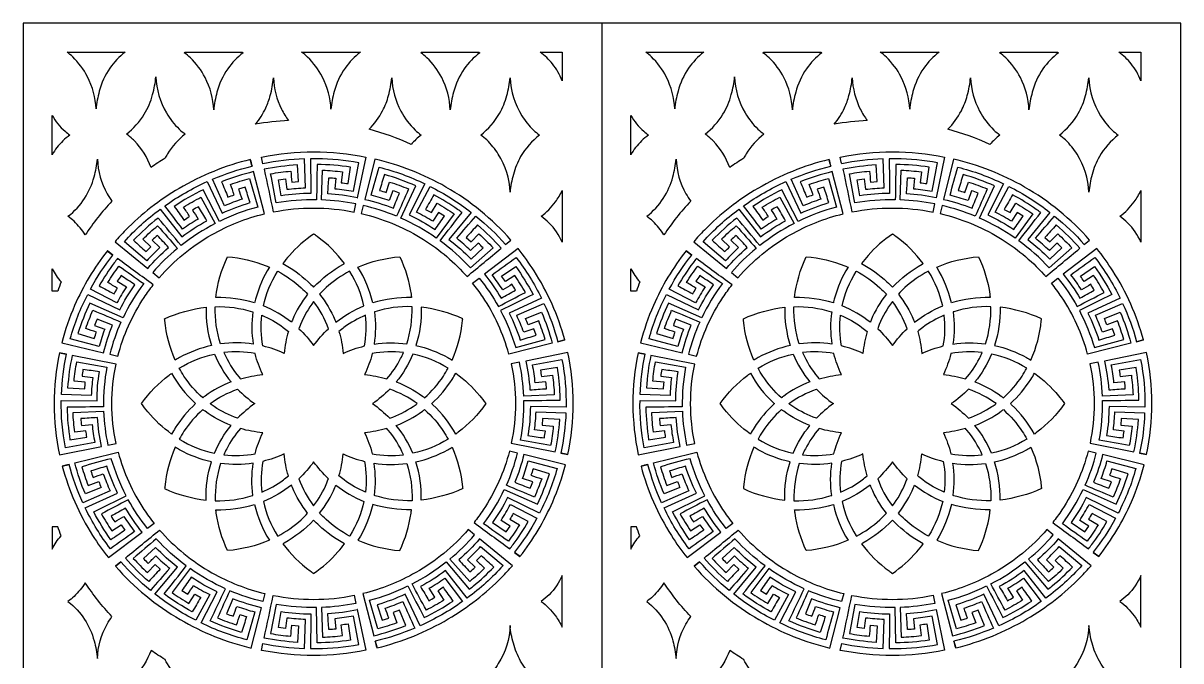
# Model space of a CAD drawing. Header units: millimetres. Extents: x -250 to 750, y -1000 to 1000.
# Drawn here: x -250 to 750, y 450 to 1000 of the extents above; entities that cross this region are included whole.
import ezdxf

# ---------------------------------------------------------------- set-up
doc = ezdxf.new("R2010")
doc.units = ezdxf.units.MM
doc.layers.add('Default', color=70, linetype='Continuous')

msp = doc.modelspace()

# ---------------------------------------------------------------- linework, layer by layer
at = {"layer": 'Default'}
msp.add_line((249.78, 1000), (249.78, -1000), dxfattribs=at)
msp.add_lwpolyline([(250, 1000), (-250, 1000), (-250, -1000), (250, -1000), (249.78, -1000), (749.78, -1000), (749.78, 1000), (249.78, 1000)], close=True, dxfattribs=at)
for points in [[(-162.02, 975, 0.075293), (-175.12, 961.08, 0.088609), (-184.23, 941.17, 0.046195), (-187.07, 925.9, 0.110371), (-194.44, 953.77, 0.07933), (-207.2, 970.97, 0.033668), (-212.09, 975)], [(-60.83, 975, 0.004961), (-60.06, 974.45, 0.0759), (-73.36, 960.49, 0.089751), (-82.63, 940.35, 0.046195), (-85.47, 925.08, 0.110448), (-92.84, 952.97, 0.079274), (-105.59, 970.15, 0.036183), (-110.87, 974.45, 0.003402), (-110.17, 975)], [(41.19, 975, 0.075467), (27.97, 961.12, 0.090086), (18.65, 940.91, 0.046195), (15.81, 925.64, 0.110395), (8.44, 953.52, 0.079303), (-4.31, 970.71, 0.036042), (-9.57, 975)], [(143.49, 975, 0.004961), (144.25, 974.45, 0.0759), (130.96, 960.49, 0.089751), (121.69, 940.35, 0.046195), (118.85, 925.08, 0.110448), (111.47, 952.97, 0.079274), (98.72, 970.15, 0.036183), (93.45, 974.45, 0.003402), (94.14, 975)], [(215.5, 975), (215.5, 950.28, 0.078157), (207.06, 964.96, 0.065348), (196.53, 975)], [(337.76, 975, 0.075293), (324.66, 961.08, 0.088609), (315.55, 941.17, 0.046195), (312.71, 925.9, 0.110371), (305.34, 953.77, 0.07933), (292.59, 970.97, 0.033668), (287.7, 975)], [(438.96, 975, 0.004961), (439.72, 974.45, 0.0759), (426.43, 960.49, 0.089751), (417.16, 940.35, 0.046195), (414.32, 925.08, 0.110448), (406.94, 952.97, 0.079274), (394.2, 970.15, 0.036183), (388.92, 974.45, 0.003402), (389.61, 975)], [(540.98, 975, 0.075467), (527.76, 961.12, 0.090086), (518.44, 940.91, 0.046195), (515.6, 925.64, 0.110395), (508.22, 953.52, 0.079303), (495.47, 970.71, 0.036042), (490.22, 975)], [(643.27, 975, 0.004961), (644.03, 974.45, 0.0759), (630.74, 960.49, 0.089751), (621.47, 940.35, 0.046195), (618.63, 925.08, 0.110448), (611.25, 952.97, 0.079274), (598.51, 970.15, 0.036183), (593.23, 974.45, 0.003402), (593.93, 975)], [(715.29, 975), (715.29, 950.28, 0.078157), (706.84, 964.96, 0.065348), (696.32, 975)], [(-139.54, 875.5, 0.101272), (-153.98, 898.41, 0.007988), (-155.52, 899.96, 0.036186), (-160.8, 904.26, 0.0913), (-145.41, 921.43, 0.074353), (-138.24, 938.37, 0.046196), (-135.4, 953.64, 0.124422), (-126.21, 922.49, 0.065368), (-115.28, 908.56, 0.036186), (-110, 904.26, 0.0913), (-125.39, 887.09, 0.01697), (-127.48, 883.38, 0.016249)], [(-49.53, 912.69, 0.067634), (-40.42, 926.94, 0.045459), (-36.63, 937.54, 0.046196), (-33.79, 952.82, 0.106702), (-26.87, 925.81, 0.04336), (-20.77, 915.89, 0.031831)], [(48.68, 908.44, 0.07888), (60.47, 924.36, 0.056996), (65.52, 937.54, 0.046196), (68.36, 952.82, 0.114461), (76.24, 923.98, 0.075284), (88.49, 907.74, 0.036173), (93.77, 903.44, 0.046501), (85.05, 895.29, 0.042898)], [(170.52, 854.06, 0.13167), (160.33, 886.86, 0.058193), (150.4, 899.14, 0.03617), (145.12, 903.44, 0.098327), (161.39, 922.11, 0.067353), (167.68, 937.54, 0.046193), (170.52, 952.82, 0.13167), (180.72, 920.02, 0.058193), (190.64, 907.74, 0.03617), (195.92, 903.44, 0.098327), (179.65, 884.77, 0.067353), (173.36, 869.34, 0.046193)], [(360.24, 875.5, 0.101272), (345.8, 898.41, 0.007988), (344.26, 899.96, 0.036186), (338.98, 904.26, 0.0913), (354.37, 921.43, 0.074353), (361.55, 938.37, 0.046196), (364.39, 953.64, 0.124422), (373.57, 922.49, 0.065368), (384.51, 908.56, 0.036186), (389.79, 904.26, 0.0913), (374.4, 887.09, 0.01697), (372.3, 883.38, 0.016249)], [(450.26, 912.69, 0.067634), (459.36, 926.94, 0.045459), (463.15, 937.54, 0.046196), (465.99, 952.82, 0.106702), (472.92, 925.81, 0.04336), (479.01, 915.89, 0.031831)], [(548.46, 908.44, 0.07888), (560.25, 924.36, 0.056996), (565.31, 937.54, 0.046196), (568.15, 952.82, 0.114461), (576.03, 923.98, 0.075284), (588.27, 907.74, 0.036173), (593.55, 903.44, 0.046501), (584.84, 895.29, 0.042898)], [(670.31, 854.06, 0.13167), (660.11, 886.86, 0.058193), (650.18, 899.14, 0.03617), (644.9, 903.44, 0.098327), (661.18, 922.11, 0.067353), (667.47, 937.54, 0.046193), (670.31, 952.82, 0.13167), (680.5, 920.02, 0.058193), (690.43, 907.74, 0.03617), (695.71, 903.44, 0.098327), (679.43, 884.77, 0.067353), (673.15, 869.34, 0.046193)], [(-225, 920.43, 0.087251), (-213.83, 906.68, 0.025309), (-209.69, 903.44, 0.069268), (-220.86, 892.57, 0.033205), (-225, 886.45)], [(274.79, 920.43, 0.087251), (285.95, 906.68, 0.025309), (290.09, 903.44, 0.069268), (278.92, 892.57, 0.033205), (274.79, 886.45)], [(-196.39, 817.15, 0.056067), (-206.01, 828.95, 0.03618), (-211.29, 833.25, 0.083432), (-196.94, 848.77, 0.082204), (-188.72, 867.35, 0.046195), (-185.88, 882.63, 0.118902), (-177.43, 852.75, 0.028439), (-173.31, 846.31, 0.043251)], [(-53.84, 882.3, 0.013999), (-52.3, 876.56, -0.005941), (-53.79, 882.32, 0.073193), (-115.32, 857.32, 0.065962), (-161.52, 821.25, 0.015293), (-170.67, 811.35), (-142.36, 788.27, -0.03577), (-124.43, 806.36, -0.001948), (-134.06, 816.7, 0.025408), (-138.5, 812.71), (-132.04, 806.19, 0.020047), (-143.26, 794.78), (-162.61, 811.3, -0.051555), (-131.7, 839.32), (-112.93, 815.57, -0.03533), (-91.4, 829.47, -0.002649), (-98.48, 841.58, 0.019704), (-103.71, 838.61, -0.003616), (-98.86, 830.89, 0.01917), (-112.36, 822.11, 0.001623), (-127.57, 842.3, -0.051017), (-91.14, 863.17), (-78.11, 836.04, -0.035068), (-53.99, 845.1, -0.002155), (-58.21, 858.41), (-63.97, 856.61, -0.002027), (-60.96, 848.05, 0.019263), (-76.09, 842.31), (-86.44, 865.22, -0.042703), (-52.3, 876.55)], [(38.67, 849.27, 0.034563), (13.05, 852.69, 0.001841), (13.99, 866.58, -0.018873), (20.03, 866.12), (19.13, 857.12, -0.01664), (35.23, 854.92, -0.003545), (39.85, 879.52, 0.042814), (3.94, 882.92), (3.93, 882.87, 0.017585), (-1.89, 882.88, -0.001849), (-1.51, 853, 0.034599), (-27.3, 851), (-29.45, 864.77), (-23.45, 865.58, 0.003034), (-22.33, 856.6, -0.016657), (-6.13, 857.79), (-7.05, 882.79, 0.04283), (-42.88, 878.63, -0.045642), (-44.12, 884.45, -0.098137), (46.03, 884.43), (38.58, 849.29)], [(171.24, 812.73, 0.08164), (115.05, 858.56, 0.072462), (53.8, 882.73), (45.07, 847.87, -0.035589), (69.74, 840.34, -0.005356), (75.01, 853.3, 0.019773), (69.35, 855.38), (66.2, 846.87, 0.017639), (50.67, 851.55, 0.00118), (57.33, 875.71, -0.050134), (96.95, 861.3), (83.35, 834.43, -0.035069), (105.76, 821.89, -0.007365), (113.8, 833.44), (108.73, 836.66), (103.76, 829.02, 0.018007), (89.65, 836.84), (101.53, 859.04, -0.050769), (137, 836.64), (117.73, 813.27, -0.036434), (136.81, 796.32), (147.23, 805.91, 0.028032), (143.01, 810.12), (136.44, 803.7, 0.017756), (124.41, 814.3, -0.002621), (140.97, 833.47, -0.043695), (166.61, 808.84)], [(303.4, 817.15, 0.056067), (293.78, 828.95, 0.03618), (288.5, 833.25, 0.083432), (302.84, 848.77, 0.082204), (311.06, 867.35, 0.046195), (313.9, 882.63, 0.118902), (322.35, 852.75, 0.028439), (326.48, 846.31, 0.043251)], [(445.94, 882.3, 0.013999), (447.48, 876.56, -0.005941), (445.99, 882.32, 0.073193), (384.47, 857.32, 0.065962), (338.27, 821.25, 0.015293), (329.12, 811.35), (357.43, 788.27, -0.03577), (375.35, 806.36, -0.001948), (365.73, 816.7, 0.025408), (361.29, 812.71), (367.74, 806.19, 0.020047), (356.53, 794.78), (337.17, 811.3, -0.051555), (368.09, 839.32), (386.86, 815.57, -0.03533), (408.39, 829.47, -0.002649), (401.3, 841.58, 0.019704), (396.07, 838.61, -0.003616), (400.92, 830.89, 0.01917), (387.43, 822.11, 0.001623), (372.22, 842.3, -0.051017), (408.65, 863.17), (421.68, 836.04, -0.035068), (445.8, 845.1, -0.002155), (441.58, 858.41), (435.82, 856.61, -0.002027), (438.82, 848.05, 0.019263), (423.69, 842.31), (413.34, 865.22, -0.042703), (447.49, 876.55)], [(538.46, 849.27, 0.034563), (512.83, 852.69, 0.001841), (513.78, 866.58, -0.018873), (519.82, 866.12), (518.92, 857.12, -0.01664), (535.01, 854.92, -0.003545), (539.63, 879.52, 0.042814), (503.72, 882.92), (503.71, 882.87, 0.017585), (497.9, 882.88, -0.001849), (498.28, 853, 0.034599), (472.49, 851), (470.34, 864.77), (476.34, 865.58, 0.003034), (477.45, 856.6, -0.016657), (493.66, 857.79), (492.73, 882.79, 0.04283), (456.9, 878.63, -0.045642), (455.67, 884.45, -0.098137), (545.81, 884.43), (538.36, 849.29)], [(671.02, 812.73, 0.08164), (614.84, 858.56, 0.072462), (553.58, 882.73), (544.86, 847.87, -0.035589), (569.53, 840.34, -0.005356), (574.8, 853.3, 0.019773), (569.13, 855.38), (565.98, 846.87, 0.017639), (550.46, 851.55, 0.00118), (557.12, 875.71, -0.050134), (596.73, 861.3), (583.14, 834.43, -0.035069), (605.55, 821.89, -0.007365), (613.58, 833.44), (608.52, 836.66), (603.54, 829.02, 0.018007), (589.43, 836.84), (601.32, 859.04, -0.050769), (636.78, 836.64), (617.52, 813.27, -0.036434), (636.6, 796.32), (647.02, 805.91, 0.028032), (642.79, 810.12), (636.23, 803.7, 0.017756), (624.19, 814.3, -0.002621), (640.76, 833.47, -0.043695), (666.4, 808.84)], [(-133.42, 831.77, 0.035127), (-154.63, 812.56, 0.006746), (-143.81, 802.76, -0.017048), (-139.74, 806.86), (-146.7, 813.54, -0.020387), (-133.89, 825.1, -0.001602), (-116.76, 805.59, 0.04246), (-138.03, 784.74), (-132.52, 780.25, -0.084835), (-87.28, 817.32, -0.069498), (-41.62, 835.43), (-51.07, 871.81, 0.03429), (-78.66, 863.09, 0.001332), (-73.12, 849.78, -0.004531), (-67.64, 851.82, -0.002233), (-71.04, 860.72, -0.019947), (-54.4, 865.95), (-47.37, 841.25, 0.048666), (-80.39, 828.85), (-94.5, 856.16, 0.034913), (-119.49, 841.86, 0.002652), (-111.12, 830.02, -0.006862), (-106.22, 833.16, 0.003323), (-111.53, 841.15, -0.018916), (-96.45, 849.74), (-84.08, 827.1, 0.04591), (-113.57, 808.1, -0.001265)], [(3.86, 877.95, -0.00077), (3.4, 847.48, 0.048218), (-31.54, 844.76, -0.000999), (-36.25, 869.97, -0.02121), (-18.92, 872.26, -0.002004), (-18, 862.81), (-12.15, 863.27), (-13.12, 877.59, 0.034215), (-41.87, 873.84, -0.001245), (-34.1, 837.01, -0.098482), (35.96, 836.95), (37.44, 843.91, 0.041506), (7.52, 847.47), (8.5, 873.08, -0.017389), (25.93, 871.71), (24.74, 862.28, -0.005605), (30.56, 861.52), (32.78, 875.71, 0.034101), (3.86, 878.03)], [(366.37, 831.77, 0.035127), (345.16, 812.56, 0.006746), (355.97, 802.76, -0.017048), (360.05, 806.86), (353.09, 813.54, -0.020387), (365.9, 825.1, -0.001602), (383.02, 805.59, 0.04246), (361.76, 784.74), (367.26, 780.25, -0.084835), (412.51, 817.32, -0.069498), (458.16, 835.43), (448.72, 871.81, 0.03429), (421.13, 863.09, 0.001332), (426.67, 849.78, -0.004531), (432.15, 851.82, -0.002233), (428.75, 860.72, -0.019947), (445.39, 865.95), (452.41, 841.25, 0.048666), (419.4, 828.85), (405.28, 856.16, 0.034913), (380.29, 841.86, 0.002652), (388.67, 830.02, -0.006862), (393.56, 833.16, 0.003323), (388.26, 841.15, -0.018916), (403.34, 849.74), (415.71, 827.1, 0.04591), (386.21, 808.1, -0.001265)], [(503.64, 877.95, -0.00077), (503.19, 847.48, 0.048218), (468.25, 844.76, -0.000999), (463.54, 869.97, -0.02121), (480.87, 872.26, -0.002004), (481.79, 862.81), (487.64, 863.27), (486.67, 877.59, 0.034215), (457.92, 873.84, -0.001245), (465.69, 837.01, -0.098482), (535.75, 836.95), (537.22, 843.91, 0.041506), (507.31, 847.47), (508.28, 873.08, -0.017389), (525.71, 871.71), (524.53, 862.28, -0.005605), (530.34, 861.52), (532.57, 875.71, 0.034101), (503.65, 878.03)], [(125.15, 839.23, 0.029044), (104.71, 851.82, 0.004662), (97.51, 839.28), (102.58, 836.42), (107.6, 844.58, -0.020405), (122.24, 835.29), (106.82, 814.49, 0.04885), (76.15, 831.64), (89.21, 859.44, 0.034151), (62.05, 869.33, 0.005175), (57.81, 855.58, -0.015919), (63.4, 853.86), (66.48, 862.87, -0.022718), (82.84, 856.88, -0.003262), (72.43, 833.33, 0.041842), (43.73, 842.54), (42.01, 835.68, -0.078151), (92.95, 814.94, -0.072902), (131.7, 783.13, -0.00366), (133.37, 781.27, -0.000535), (162.78, 805.66, 0.035163), (142.46, 825.76, 0.002991), (132.63, 815.04), (136.95, 811.18), (143.66, 818.09, -0.019846), (155.89, 805.95), (136.2, 788.87, 0.047241), (110.1, 812.08, -0.001549), (129.03, 836.45, 0.005715)], [(624.94, 839.23, 0.029044), (604.5, 851.82, 0.004662), (597.29, 839.28), (602.37, 836.42), (607.38, 844.58, -0.020405), (622.02, 835.29), (606.61, 814.49, 0.04885), (575.94, 831.64), (589, 859.44, 0.034151), (561.83, 869.33, 0.005175), (557.59, 855.58, -0.015919), (563.18, 853.86), (566.26, 862.87, -0.022718), (582.62, 856.88, -0.003262), (572.22, 833.33, 0.041842), (543.52, 842.54), (541.8, 835.68, -0.078151), (592.74, 814.94, -0.072902), (631.49, 783.13, -0.00366), (633.16, 781.27, -0.000535), (662.56, 805.66, 0.035163), (642.25, 825.76, 0.002991), (632.42, 815.04), (636.74, 811.18), (643.45, 818.09, -0.019846), (655.67, 805.95), (635.99, 788.87, 0.047241), (609.89, 812.08, -0.001549), (628.81, 836.45, 0.005715)], [(215.5, 855.61), (215.5, 810.89, 0.094744), (204.17, 827.48, 0.041001), (197.34, 833.25, 0.074956), (209.65, 845.66, 0.050289)], [(715.29, 855.61), (715.29, 810.89, 0.094744), (703.96, 827.48, 0.041001), (697.13, 833.25, 0.074956), (709.44, 845.66, 0.050289)], [(0.88, 771.99, -0.077103), (26.54, 791.86, -0.002729), (27.57, 792.42, 0.075253), (3.84, 815.89, 0.008037), (0.88, 817.98, 0.063484), (-20.11, 799.44, 0.020637), (-25.78, 792.42, -0.065587), (-3.81, 776.68, -0.016224)], [(500.67, 771.99, -0.077103), (526.33, 791.86, -0.002729), (527.35, 792.42, 0.075253), (503.63, 815.89, 0.008037), (500.67, 817.98, 0.063484), (479.68, 799.44, 0.020637), (474, 792.42, -0.065587), (495.97, 776.68, -0.016224)], [(-177.31, 803.39), (-172.42, 799.83), (-177.28, 803.43, 0.064125), (-205.53, 756.2, 0.03987), (-216.55, 724.15), (-180.67, 715.48, -0.036924), (-172.76, 739.37), (-186.08, 744.56, 0.014397), (-188.27, 739.08), (-179.52, 735.97, 0.018864), (-184.43, 720.93), (-209.3, 727.54, -0.052818), (-194.2, 765.89), (-166.58, 752.53, -0.036508), (-153.53, 774.2, -0.003388), (-165.38, 782.06, 0.02232), (-168.73, 777.17), (-160.88, 772.29, 0.020089), (-169.03, 758.66), (-191.84, 770.32, -0.04429), (-172.41, 799.82)], [(217.66, 726.59), (211.75, 725.04), (217.67, 726.54, 0.076733), (191.18, 786.31, 0.027067), (177.44, 805.37), (148.31, 783.28, -0.0367), (162.85, 762.52, -0.008397), (175.26, 769.51, 0.011523), (172.16, 774.56, -0.005876), (164.24, 769.78, 0.018052), (155.05, 782.78, 0.001755), (175.73, 797.73, -0.052032), (197.58, 762.59), (169.75, 749.69, -0.036503), (179.31, 726.38, -0.001555), (192.99, 730.6), (191.08, 736.17), (182.29, 733.17, 0.020059), (176.22, 747.8), (199.74, 758.05, -0.044831), (211.74, 725.04)], [(322.48, 803.39), (327.36, 799.83), (322.51, 803.43, 0.064125), (294.26, 756.2, 0.03987), (283.23, 724.15), (319.11, 715.48, -0.036924), (327.03, 739.37), (313.7, 744.56, 0.014397), (311.52, 739.08), (320.27, 735.97, 0.018864), (315.36, 720.93), (290.49, 727.54, -0.052818), (305.59, 765.89), (333.2, 752.53, -0.036508), (346.25, 774.2, -0.003388), (334.41, 782.06, 0.02232), (331.05, 777.17), (338.9, 772.29, 0.020089), (330.75, 758.66), (307.95, 770.32, -0.04429), (327.38, 799.82)], [(717.44, 726.59), (711.53, 725.04), (717.46, 726.54, 0.076733), (690.96, 786.31, 0.027067), (677.23, 805.37), (648.09, 783.28, -0.0367), (662.63, 762.52, -0.008397), (675.05, 769.51, 0.011523), (671.94, 774.56, -0.005876), (664.03, 769.78, 0.018052), (654.84, 782.78, 0.001755), (675.51, 797.73, -0.052032), (697.37, 762.59), (669.53, 749.69, -0.036503), (679.09, 726.38, -0.001555), (692.77, 730.6), (690.86, 736.17), (682.07, 733.17, 0.020059), (676, 747.8), (699.52, 758.05, -0.044831), (711.53, 725.04)], [(-171.28, 793.11, 0.029799), (-184.38, 773.36, 0.003634), (-171.5, 766.29, -0.012846), (-168.53, 771.21, -0.005275), (-176.9, 776.12, -0.020153), (-167.24, 790.26, -0.001586), (-145.89, 775.19, 0.05025), (-163.75, 745.54), (-192.33, 758.37, 0.035976), (-202.69, 732.08), (-188.54, 727.88, -0.006529), (-186.73, 733.3, -0.004336), (-196.01, 736.33, -0.020404), (-189.73, 752.17, -0.001933), (-165.52, 741.94, 0.043796), (-175.18, 714.15), (-168.17, 712.45, -0.084154), (-145.46, 763.24, -0.019859), (-137.6, 774.07, -0.002765), (-168.4, 796.86, 0.005644)], [(-37.34, 789.36, 0.813109), (-37.36, 789.36, 0.071065), (-49.04, 762.63, 0.010472), (-50.09, 758.48, 0.080798), (-83.56, 763.05, -0.085499), (-73.44, 798.36, -0.075745), (-40.04, 790.47, -0.006415), (-37.36, 789.36)], [(39.15, 789.36, -0.082364), (75.2, 798.36), (75.22, 798.36, -0.078804), (84.98, 765.99, -0.006903), (85.34, 763.05, 0.081), (51.88, 758.48, 0.081318), (39.15, 789.36)], [(190.32, 765.78, 0.000748), (162.34, 751.85, -0.048424), (175.4, 719.92, 0.002979), (200.8, 726.98, 0.019783), (195.25, 743.07), (186.11, 739.68, 0.01538), (183.95, 744.98), (197.62, 750.48, -0.036083), (206.86, 723.8), (169.47, 714.29, 0.082022), (146.95, 763.67, 0.021946), (138.17, 775.59), (143.85, 779.9, -0.043155), (160.47, 755.4, 0.002532), (183.69, 767.62, 0.01994), (174.69, 782.16), (166.51, 776.94, 0.02184), (163.23, 781.66), (175.35, 789.89, -0.03606)], [(328.5, 793.11, 0.029799), (315.4, 773.36, 0.003634), (328.28, 766.29, -0.012846), (331.26, 771.21, -0.005275), (322.88, 776.12, -0.020153), (332.54, 790.26, -0.001586), (353.9, 775.19, 0.05025), (336.03, 745.54), (307.46, 758.37, 0.035976), (297.09, 732.08), (311.24, 727.88, -0.006529), (313.05, 733.3, -0.004336), (303.78, 736.33, -0.020404), (310.05, 752.17, -0.001933), (334.27, 741.94, 0.043796), (324.6, 714.15), (331.61, 712.45, -0.084154), (354.33, 763.24, -0.019859), (362.19, 774.07, -0.002765), (331.39, 796.86, 0.005644)], [(462.44, 789.36, 0.813109), (462.42, 789.36, 0.071065), (450.75, 762.63, 0.010472), (449.69, 758.48, 0.080798), (416.23, 763.05, -0.085499), (426.35, 798.36, -0.075745), (459.74, 790.47, -0.006415), (462.42, 789.36)], [(538.93, 789.36, -0.082364), (574.99, 798.36), (575.01, 798.36, -0.078804), (584.77, 765.99, -0.006903), (585.13, 763.05, 0.081), (551.66, 758.48, 0.081318), (538.93, 789.36)], [(690.11, 765.78, 0.000748), (662.13, 751.85, -0.048424), (675.19, 719.92, 0.002979), (700.58, 726.98, 0.019783), (695.04, 743.07), (685.89, 739.68, 0.01538), (683.74, 744.98), (697.4, 750.48, -0.036083), (706.65, 723.8), (669.26, 714.29, 0.082022), (646.74, 763.67, 0.021946), (637.95, 775.59), (643.64, 779.9, -0.043155), (660.26, 755.4, 0.002532), (683.48, 767.62, 0.01994), (674.47, 782.16), (666.3, 776.94, 0.02184), (663.01, 781.66), (675.13, 789.89, -0.03606)], [(-220.15, 768.72), (-225, 768.72), (-225, 788, 0.06663), (-217.26, 776.68, 0.010042)], [(-18.23, 741.79, 0.073162), (-42.54, 755.84, -0.085817), (-30.41, 785.54), (-30.19, 785.89, -0.065399), (-9.87, 771.55, -0.02093), (-4.3, 765.96, 0.06833), (-17.47, 743.66, 0.00535)], [(20.02, 741.79, -0.07279), (44.33, 755.84, 0.085678), (32.16, 785.59), (31.97, 785.89, 0.065839), (11.76, 771.68, 0.02172), (6.06, 765.96, -0.068721), (19.19, 743.81, -0.005839)], [(279.64, 768.72), (274.79, 768.72), (274.79, 788, 0.06663), (282.53, 776.68, 0.010042)], [(481.55, 741.79, 0.073162), (457.24, 755.84, -0.085817), (469.38, 785.54), (469.6, 785.89, -0.065399), (489.92, 771.55, -0.02093), (495.49, 765.96, 0.06833), (482.32, 743.66, 0.00535)], [(519.8, 741.79, -0.07279), (544.11, 755.84, 0.085678), (531.95, 785.59), (531.76, 785.89, 0.065839), (511.55, 771.68, 0.02172), (505.85, 765.96, -0.068721), (518.98, 743.81, -0.005839)], [(-87.39, 721.74, 0.069715), (-115.01, 711.29, 0.010087), (-118.7, 709.18, -0.081256), (-127.7, 743.27, -0.003389), (-127.83, 744.74, -0.082495), (-92.04, 754.7, 0.082614)], [(-51.3, 722.92, 0.073764), (-79.52, 723.13, -0.08633), (-84.09, 755.24, -0.08418), (-52.06, 750.92), (-51.52, 750.75, 0.075797)], [(0.88, 721.63, -0.048183), (13.59, 736.24, 0.078948), (0.88, 759.75, 0.066695), (-10.47, 739.81, 0.011154), (-11.83, 736.24, -0.049568)], [(53.08, 722.92, -0.073251), (81.31, 723.13, 0.086332), (85.88, 755.24, 0.084075), (53.81, 750.91), (53.3, 750.75, -0.075071)], [(129.6, 744.74, 0.082471), (93.82, 754.7, -0.083921), (89.18, 721.74, -0.069873), (116.74, 711.33, -0.010295), (120.49, 709.18, 0.081324), (129.48, 743.24, 0.003463), (129.62, 744.74), (129.6, 744.74)], [(412.39, 721.74, 0.069715), (384.78, 711.29, 0.010087), (381.09, 709.18, -0.081256), (372.09, 743.27, -0.003389), (371.95, 744.74, -0.082495), (407.75, 754.7, 0.082614)], [(448.49, 722.92, 0.073764), (420.26, 723.13, -0.08633), (415.7, 755.24, -0.08418), (447.72, 750.92), (448.27, 750.75, 0.075797)], [(500.67, 721.63, -0.048183), (513.38, 736.24, 0.078948), (500.67, 759.75, 0.066695), (489.31, 739.81, 0.011154), (487.96, 736.24, -0.049568)], [(552.87, 722.92, -0.073251), (581.09, 723.13, 0.086332), (585.66, 755.24, 0.084075), (553.6, 750.91), (553.09, 750.75, -0.075071)], [(629.38, 744.74, 0.082471), (593.61, 754.7, -0.083921), (588.96, 721.74, -0.069873), (616.52, 711.33, -0.010295), (620.27, 709.18, 0.081324), (629.27, 743.24, 0.003463), (629.4, 744.74), (629.38, 744.74)], [(-24.54, 714.92, 0.047468), (-42.96, 721.3, -0.078548), (-43.89, 747.92, -0.061295), (-25.38, 737.38, -0.01641), (-20.96, 733.85, 0.047654)], [(26.3, 714.92, -0.047029), (44.74, 721.3, 0.078545), (45.67, 747.92, 0.060846), (27.04, 737.28, 0.01576), (22.72, 733.85, -0.04899)], [(475.25, 714.92, 0.047468), (456.83, 721.3, -0.078548), (455.9, 747.92, -0.061295), (474.4, 737.38, -0.01641), (478.83, 733.85, 0.047654)], [(526.09, 714.92, -0.047029), (544.53, 721.3, 0.078545), (545.46, 747.92, 0.060846), (526.83, 737.28, 0.01576), (522.51, 733.85, -0.04899)], [(-218.64, 715.29, 0.002413), (-212.66, 714.15, -0.009931), (-218.63, 715.34, 0.105354), (-218.53, 627.38), (-182.33, 634.68, -0.037289), (-185.89, 659.53, -0.00199), (-200.21, 658.6, 0.012323), (-199.73, 652.74), (-190.45, 653.62, 0.019038), (-188.15, 638.01, 0.001062), (-213.51, 633.49, -0.05347), (-217.07, 674.39), (-186.22, 673.99, -0.037265), (-184.15, 699.01, -0.00365), (-198.34, 701.1, 0.011995), (-199.18, 695.28, -0.010105), (-189.93, 694.19, 0.019248), (-191.16, 678.48), (-216.93, 679.38, -0.045185), (-212.62, 714.14)], [(-207.68, 713.16, 0.036234), (-211.57, 685.26), (-196.8, 684.32, -0.006888), (-196.32, 690), (-206.07, 690.89, -0.020966), (-203.69, 707.7), (-177.71, 703.12, 0.051513), (-180.53, 668.88, -0.001866), (-212.02, 668.41, 0.036205), (-209.59, 640.35), (-194.96, 642.54, -0.006645), (-195.76, 648.18, -0.001834), (-205.47, 647.01, -0.020978), (-206.9, 663.92), (-180.51, 664.9, 0.044013), (-176.79, 635.79), (-169.74, 637.21, -0.10537), (-169.78, 705.61)], [(-70.39, 690.33, 0.067049), (-92.92, 678.09, 0.006574), (-94.92, 676.58, -0.065064), (-111.13, 695.39, -0.020727), (-115.16, 702.12, -0.085657), (-84.68, 714.28, 0.073567)], [(-43.13, 696.57, -0.049793), (-49.64, 714.71, 0.076555), (-76.66, 715.61, 0.072082), (-63.51, 694.36, 0.005155), (-62.33, 692.99, -0.046763)], [(44.92, 696.57, -0.048277), (64.11, 692.99, 0.061653), (76.02, 710.48, 0.016642), (78.44, 715.61, 0.076483), (51.4, 714.71, -0.048938)], [(72.18, 690.33, -0.066937), (94.74, 678.06, -0.006438), (96.71, 676.58, 0.065198), (112.89, 695.34, 0.020952), (116.95, 702.12, 0.086217), (86.47, 714.28, -0.07429)], [(220.42, 627.72, 0.012833), (214.47, 628.85, -0.002497), (220.41, 627.67, 0.105354), (220.32, 715.63), (184.11, 708.33, -0.037164), (187.67, 683.48, -0.001759), (202, 684.41, 0.019492), (201.52, 690.27), (192.24, 689.39, 0.017891), (189.94, 705), (215.29, 709.52, -0.05434), (218.85, 668.62), (188.01, 669.02, -0.037064), (185.93, 644, -0.003108), (200.13, 641.91, 0.004122), (200.96, 647.73, -0.011976), (191.71, 648.82, 0.018105), (192.95, 664.53), (218.71, 663.63, -0.045084), (214.41, 628.87)], [(281.15, 715.29, 0.002413), (287.13, 714.15, -0.009931), (281.16, 715.34, 0.105354), (281.25, 627.38), (317.46, 634.68, -0.037289), (313.9, 659.53, -0.00199), (299.58, 658.6, 0.012323), (300.06, 652.74), (309.33, 653.62, 0.019038), (311.64, 638.01, 0.001062), (286.27, 633.49, -0.05347), (282.72, 674.39), (313.57, 673.99, -0.037265), (315.63, 699.01, -0.00365), (301.44, 701.1, 0.011995), (300.61, 695.28, -0.010105), (309.86, 694.19, 0.019248), (308.63, 678.48), (282.86, 679.38, -0.045185), (287.16, 714.14)], [(292.1, 713.16, 0.036234), (288.22, 685.26), (302.98, 684.32, -0.006888), (303.46, 690), (293.72, 690.89, -0.020966), (296.09, 707.7), (322.08, 703.12, 0.051513), (319.25, 668.88, -0.001866), (287.77, 668.41, 0.036205), (290.19, 640.35), (304.82, 642.54, -0.006645), (304.03, 648.18, -0.001834), (294.31, 647.01, -0.020978), (292.88, 663.92), (319.27, 664.9, 0.044013), (323, 635.79), (330.05, 637.21, -0.10537), (330, 705.61)], [(429.39, 690.33, 0.067049), (406.86, 678.09, 0.006574), (404.86, 676.58, -0.065064), (388.66, 695.39, -0.020727), (384.62, 702.12, -0.085657), (415.1, 714.28, 0.073567)], [(456.65, 696.57, -0.049793), (450.15, 714.71, 0.076555), (423.13, 715.61, 0.072082), (436.28, 694.36, 0.005155), (437.46, 692.99, -0.046763)], [(544.71, 696.57, -0.048277), (563.9, 692.99, 0.061653), (575.8, 710.48, 0.016642), (578.23, 715.61, 0.076483), (551.19, 714.71, -0.048938)], [(571.96, 690.33, -0.066937), (594.53, 678.06, -0.006438), (596.49, 676.58, 0.065198), (612.67, 695.34, 0.020952), (616.73, 702.12, 0.086217), (586.25, 714.28, -0.07429)], [(720.21, 627.72, 0.012833), (714.25, 628.85, -0.002497), (720.2, 627.67, 0.105354), (720.1, 715.63), (683.9, 708.33, -0.037164), (687.46, 683.48, -0.001759), (701.78, 684.41, 0.019492), (701.3, 690.27), (692.02, 689.39, 0.017891), (689.72, 705), (715.08, 709.52, -0.05434), (718.64, 668.62), (687.79, 669.02, -0.037064), (685.72, 644, -0.003108), (699.91, 641.91, 0.004122), (700.75, 647.73, -0.011976), (691.5, 648.82, 0.018105), (692.73, 664.53), (718.5, 663.63, -0.045084), (714.19, 628.87)], [(213.69, 679.27, 0.030006), (211.37, 702.65), (196.75, 700.47, -0.006739), (197.54, 694.83, -0.005042), (207.26, 696, -0.019278), (208.69, 679.09), (182.3, 678.11, 0.043958), (178.57, 707.22), (171.53, 705.8, -0.10537), (171.57, 637.4), (209.47, 629.85, 0.036011), (213.36, 657.75), (198.59, 658.69), (198.11, 653.01), (207.85, 652.12, -0.023267), (205.48, 635.31, -0.002442), (179.5, 639.89, 0.051527), (182.32, 674.13, -0.001684), (213.8, 674.6, 0.006397)], [(713.47, 679.27, 0.030006), (711.16, 702.65), (696.54, 700.47, -0.006739), (697.33, 694.83, -0.005042), (707.05, 696, -0.019278), (708.47, 679.09), (682.09, 678.11, 0.043958), (678.36, 707.22), (671.31, 705.8, -0.10537), (671.35, 637.4), (709.26, 629.85, 0.036011), (713.14, 657.75), (698.38, 658.69), (697.9, 653.01), (707.64, 652.12, -0.023267), (705.26, 635.31, -0.002442), (679.28, 639.89, 0.051527), (682.11, 674.13, -0.001684), (713.59, 674.6, 0.006397)], [(-101.05, 671.52, 0.066187), (-118.62, 650.57, 0.015072), (-121.78, 645.24, -0.063894), (-142.4, 664.52, -0.02007), (-147.73, 671.52, -0.078596), (-123.9, 696.21, -0.005889), (-121.78, 697.77, 0.079093), (-102.12, 672.5, 0.003508)], [(102.83, 671.52, 0.066145), (120.42, 692.47, 0.014973), (123.57, 697.77, -0.063685), (144.25, 678.42, -0.019685), (149.52, 671.52, -0.078433), (125.64, 646.77, -0.005734), (123.57, 645.24, 0.078818), (103.83, 670.6, 0.003234)], [(398.74, 671.52, 0.066187), (381.16, 650.57, 0.015072), (378, 645.24, -0.063894), (357.38, 664.52, -0.02007), (352.05, 671.52, -0.078596), (375.88, 696.21, -0.005889), (378, 697.77, 0.079093), (397.67, 672.5, 0.003508)], [(602.62, 671.52, 0.066145), (620.21, 692.47, 0.014973), (623.35, 697.77, -0.063685), (644.04, 678.42, -0.019685), (649.31, 671.52, -0.078433), (625.42, 646.77, -0.005734), (623.35, 645.24, 0.078818), (603.62, 670.6, 0.003234)], [(-49.93, 671.52, 0.048168), (-64.76, 659.01, -0.06572), (-85, 668.98, -0.012896), (-88.6, 671.52, -0.07782), (-64.76, 684, 0.047749)], [(51.72, 671.52, -0.048167), (66.54, 659.01, 0.065317), (86.9, 669.06, 0.012326), (90.38, 671.52, 0.077636), (66.54, 684, -0.047605)], [(449.85, 671.52, 0.048168), (435.03, 659.01, -0.06572), (414.79, 668.98, -0.012896), (411.19, 671.52, -0.07782), (435.03, 684, 0.047749)], [(551.51, 671.52, -0.048167), (566.33, 659.01, 0.065317), (586.68, 669.06, 0.012326), (590.17, 671.52, 0.077636), (566.33, 684, -0.047605)], [(-70.39, 652.68, -0.067049), (-92.92, 664.92, -0.006574), (-94.92, 666.43, 0.065197), (-111.1, 647.67, 0.02095), (-115.16, 640.89, 0.085659), (-84.68, 628.73, -0.074552)], [(72.18, 652.68, 0.066937), (94.74, 664.95, 0.006438), (96.71, 666.43, -0.065064), (112.91, 647.62, -0.020728), (116.95, 640.89, -0.085795), (86.47, 628.73, 0.073655)], [(429.39, 652.68, -0.067049), (406.86, 664.92, -0.006574), (404.86, 666.43, 0.065197), (388.68, 647.67, 0.02095), (384.62, 640.89, 0.085659), (415.1, 628.73, -0.074552)], [(571.96, 652.68, 0.066937), (594.53, 664.95, 0.006438), (596.49, 666.43, -0.065064), (612.7, 647.62, -0.020728), (616.73, 640.89, -0.085795), (586.25, 628.73, 0.073655)], [(-43.13, 646.44, -0.048265), (-62.33, 650.02, 0.061656), (-74.23, 632.53, 0.016648), (-76.66, 627.4, 0.077123), (-49.64, 628.32, -0.048027)], [(44.92, 646.44, -0.050314), (51.4, 628.32, 0.077023), (78.44, 627.4, 0.072085), (65.29, 648.65, 0.005158), (64.11, 650.02, -0.046852)], [(456.65, 646.44, -0.048265), (437.46, 650.02, 0.061656), (425.55, 632.53, 0.016648), (423.13, 627.4, 0.077123), (450.15, 628.32, -0.048027)], [(544.71, 646.44, -0.050314), (551.19, 628.32, 0.077023), (578.23, 627.4, 0.072085), (565.08, 648.65, 0.005158), (563.9, 650.02, -0.046852)], [(-87.39, 621.29, -0.070053), (-114.89, 631.65, -0.010517), (-118.7, 633.83, 0.081323), (-127.7, 599.77, 0.003462), (-127.83, 598.27, 0.082495), (-92.04, 588.31, -0.083852)], [(129.6, 598.27, -0.082471), (93.82, 588.31, 0.082436), (89.18, 621.29, 0.069829), (116.76, 631.7, 0.010221), (120.49, 633.83, -0.080898), (129.5, 599.59, -0.002996), (129.62, 598.27), (129.6, 598.27)], [(173.07, 549.89, 0.029533), (186.17, 569.65), (173.29, 576.72, -0.007764), (170.31, 571.8), (178.69, 566.89, -0.024997), (169.03, 552.75, -0.000785), (147.67, 567.82, 0.050285), (165.54, 597.48), (194.11, 584.64, 0.035912), (204.48, 610.93), (190.33, 615.13, -0.006778), (188.52, 609.71, 0.004933), (197.8, 606.68, -0.018557), (191.52, 590.84, 0.002384), (167.3, 601.07, 0.043803), (176.97, 628.86), (169.96, 630.56, -0.084154), (147.25, 579.77, -0.019858), (139.38, 568.94, -0.000466), (170.18, 546.15, 0.006347)], [(412.39, 621.29, -0.070053), (384.9, 631.65, -0.010517), (381.09, 633.83, 0.081323), (372.09, 599.77, 0.003462), (371.95, 598.27, 0.082495), (407.75, 588.31, -0.083852)], [(629.38, 598.27, -0.082471), (593.61, 588.31, 0.082436), (588.96, 621.29, 0.069829), (616.54, 631.7, 0.010221), (620.27, 633.83, -0.080898), (629.28, 599.59, -0.002996), (629.4, 598.27), (629.38, 598.27)], [(672.86, 549.89, 0.029533), (685.95, 569.65), (673.08, 576.72, -0.007764), (670.1, 571.8), (678.47, 566.89, -0.024997), (668.82, 552.75, -0.000785), (647.46, 567.82, 0.050285), (665.32, 597.48), (693.9, 584.64, 0.035912), (704.27, 610.93), (690.11, 615.13, -0.006778), (688.3, 609.71, 0.004933), (697.58, 606.68, -0.018557), (691.3, 590.84, 0.002384), (667.09, 601.07, 0.043803), (676.76, 628.86), (669.74, 630.56, -0.084154), (647.03, 579.77, -0.019858), (639.17, 568.94, -0.000466), (669.97, 546.15, 0.006347)], [(-189.08, 578.24, 0.000522), (-161.01, 592.03, -0.048389), (-173.89, 624.03, 0.002199), (-199.32, 617.11, 0.020572), (-193.87, 600.99, 0.007967), (-184.71, 604.32, 0.006429), (-182.58, 599.01), (-196.28, 593.59, -0.036086), (-205.37, 620.32, 0.000654), (-167.92, 629.62, 0.082026), (-145.7, 580.13, 0.021969), (-136.97, 568.16), (-142.68, 563.88, -0.043041), (-159.17, 588.47, 0.004383), (-182.45, 576.38, 0.019514), (-173.53, 561.78), (-165.33, 566.96), (-162.07, 562.23, -0.004988), (-174.23, 554.06, -0.035611)], [(-51.3, 620.09, -0.073253), (-79.52, 619.88, 0.086324), (-84.09, 587.77, 0.084019), (-52, 592.11), (-51.52, 592.26, -0.075069)], [(-24.54, 628.09, -0.047468), (-42.96, 621.71, 0.07852), (-43.89, 595.09, 0.060996), (-25.3, 605.7, 0.015943), (-20.96, 609.16, -0.047561)], [(0.88, 621.38, -0.049424), (-11.83, 606.77, 0.07845), (0.88, 583.26, 0.067101), (12.19, 603.06, 0.011709), (13.59, 606.77, -0.048321)], [(26.3, 628.09, 0.047029), (44.74, 621.71, -0.078517), (45.67, 595.09, -0.061032), (27.09, 605.69, -0.016049), (22.72, 609.16, 0.048531)], [(53.08, 620.09, 0.073765), (81.31, 619.88, -0.086303), (85.88, 587.77, -0.084295), (53.89, 592.08), (53.3, 592.26, 0.075071)], [(179.1, 539.62), (174.27, 543.14), (174.24, 543.15), (179.06, 539.58, 0.064125), (207.31, 586.81, 0.039869), (218.34, 618.85), (182.46, 627.53, -0.036656), (174.55, 603.64, -0.001529), (187.86, 598.45, 0.010842), (190.06, 603.93), (181.3, 607.04, 0.020843), (186.22, 622.07), (211.08, 615.47, -0.053197), (195.99, 577.12), (168.37, 590.47, -0.037168), (155.32, 568.81), (167.17, 560.95), (170.52, 565.84), (162.67, 570.71, 0.018694), (170.82, 584.35), (193.63, 572.69, -0.044168), (174.19, 543.19)], [(310.71, 578.24, 0.000522), (338.77, 592.03, -0.048389), (325.89, 624.03, 0.002199), (300.46, 617.11, 0.020572), (305.91, 600.99, 0.007967), (315.08, 604.32, 0.006429), (317.21, 599.01), (303.51, 593.59, -0.036086), (294.41, 620.32, 0.000654), (331.86, 629.62, 0.082026), (354.09, 580.13, 0.021969), (362.81, 568.16), (357.1, 563.88, -0.043041), (340.62, 588.47, 0.004383), (317.33, 576.38, 0.019514), (326.25, 561.78), (334.46, 566.96), (337.72, 562.23, -0.004988), (325.55, 554.06, -0.035611)], [(448.49, 620.09, -0.073253), (420.26, 619.88, 0.086324), (415.7, 587.77, 0.084019), (447.78, 592.11), (448.27, 592.26, -0.075069)], [(475.25, 628.09, -0.047468), (456.83, 621.71, 0.07852), (455.9, 595.09, 0.060996), (474.48, 605.7, 0.015943), (478.83, 609.16, -0.047561)], [(500.67, 621.38, -0.049424), (487.96, 606.77, 0.07845), (500.67, 583.26, 0.067101), (511.98, 603.06, 0.011709), (513.38, 606.77, -0.048321)], [(526.09, 628.09, 0.047029), (544.53, 621.71, -0.078517), (545.46, 595.09, -0.061032), (526.88, 605.69, -0.016049), (522.51, 609.16, 0.048531)], [(552.87, 620.09, 0.073765), (581.09, 619.88, -0.086303), (585.66, 587.77, -0.084295), (553.68, 592.08), (553.09, 592.26, 0.075071)], [(678.88, 539.62), (674.05, 543.14), (674.02, 543.15), (678.85, 539.58, 0.064125), (707.1, 586.81, 0.039869), (718.13, 618.85), (682.24, 627.53, -0.036656), (674.33, 603.64, -0.001529), (687.65, 598.45, 0.010842), (689.84, 603.93), (681.08, 607.04, 0.020843), (686, 622.07), (710.87, 615.47, -0.053197), (695.77, 577.12), (668.15, 590.47, -0.037168), (655.1, 568.81), (666.95, 560.95), (670.3, 565.84), (662.46, 570.71, 0.018694), (670.61, 584.35), (693.41, 572.69, -0.044168), (673.98, 543.19)], [(-216.18, 617.59), (-210.29, 619.1, -0.003216), (-216.2, 617.63, 0.076822), (-190, 557.65, 0.026965), (-176.42, 538.59), (-147.16, 560.53, -0.036686), (-161.58, 581.36, -0.000764), (-174.03, 574.43, 0.015376), (-170.96, 569.38, -0.011573), (-163.01, 574.11, 0.017196), (-153.9, 561.06, 0.003231), (-174.66, 546.22, -0.052265), (-196.32, 581.48), (-168.4, 594.22, -0.036996), (-177.83, 617.59, -0.001709), (-191.54, 613.44, 0.009552), (-189.66, 607.86, -0.008006), (-180.85, 610.81, 0.018), (-174.87, 596.16), (-198.44, 586.03, -0.045041), (-210.26, 619.1)], [(283.6, 617.59), (289.5, 619.1, -0.003216), (283.59, 617.63, 0.076822), (309.78, 557.65, 0.026965), (323.37, 538.59), (352.63, 560.53, -0.036686), (338.21, 581.36, -0.000764), (325.75, 574.43, 0.015376), (328.83, 569.38, -0.011573), (336.77, 574.11, 0.017196), (345.88, 561.06, 0.003231), (325.12, 546.22, -0.052265), (303.47, 581.48), (331.38, 594.22, -0.036996), (321.95, 617.59, -0.001709), (308.25, 613.44, 0.009552), (310.12, 607.86, -0.008006), (318.93, 610.81, 0.018), (324.92, 596.16), (301.34, 586.03, -0.045041), (289.53, 619.1)], [(-18.23, 601.22, -0.072729), (-42.54, 587.17, 0.085885), (-30.42, 557.49), (-30.19, 557.12, 0.065829), (-9.98, 571.34, 0.02166), (-4.3, 577.05, -0.068536), (-17.44, 599.28, -0.005593)], [(20.02, 601.22, 0.073434), (44.33, 587.17, -0.085886), (32.21, 557.49), (31.97, 557.12, -0.065261), (11.61, 571.5, -0.020742), (6.06, 577.05, 0.06851), (19.22, 599.28, 0.00559)], [(481.55, 601.22, -0.072729), (457.24, 587.17, 0.085885), (469.37, 557.49), (469.6, 557.12, 0.065829), (489.8, 571.34, 0.02166), (495.49, 577.05, -0.068536), (482.35, 599.28, -0.005593)], [(519.8, 601.22, 0.073434), (544.11, 587.17, -0.085886), (531.99, 557.49), (531.76, 557.12, -0.065261), (511.4, 571.5, -0.020742), (505.85, 577.05, 0.06851), (519.01, 599.28, 0.00559)], [(-37.36, 553.66, -0.081876), (-73.42, 544.65), (-73.44, 544.65, -0.078819), (-83.19, 577.01, -0.00692), (-83.56, 579.96, 0.080952), (-50.09, 584.53, 0.081316), (-37.36, 553.66)], [(39.15, 553.66, 0.081876), (75.2, 544.65), (75.22, 544.65, 0.078812), (84.98, 577.02, 0.006912), (85.34, 579.96, -0.080997), (51.88, 584.53, -0.081319), (39.15, 553.66)], [(462.42, 553.66, -0.081876), (426.37, 544.65), (426.35, 544.65, -0.078819), (416.59, 577.01, -0.00692), (416.23, 579.96, 0.080952), (449.69, 584.53, 0.081316), (462.42, 553.66)], [(538.93, 553.66, 0.081876), (574.99, 544.65), (575.01, 544.65, 0.078812), (584.77, 577.02, 0.006912), (585.13, 579.96, -0.080997), (551.66, 584.53, -0.081319), (538.93, 553.66)], [(0.88, 571.02, -0.077268), (-24.71, 551.18, -0.002868), (-25.78, 550.59, 0.07515), (-2.03, 527.09, 0.007879), (0.88, 525.03, 0.063568), (21.86, 543.53, 0.020812), (27.57, 550.59, -0.06546), (5.55, 566.36, -0.01607)], [(500.67, 571.02, -0.077268), (475.08, 551.18, -0.002868), (474, 550.59, 0.07515), (497.76, 527.09, 0.007879), (500.67, 525.03, 0.063568), (521.65, 543.53, 0.020812), (527.35, 550.59, -0.06546), (505.34, 566.36, -0.01607)], [(-220.15, 565.32), (-225, 565.32), (-225, 546.04, -0.06663), (-217.26, 557.36, -0.010042)], [(-41.17, 507.55), (-42.92, 500.7, -0.041281), (-71.57, 510.07, 0.000781), (-82.11, 486.57, 0.018283), (-65.78, 480.49, 0.000866), (-62.66, 489.49, 0.006783), (-57.07, 487.74, -0.003084), (-61.39, 474, -0.034358), (-88.5, 484.05, 0.001252), (-75.28, 511.77, -0.048648), (-105.86, 529.1), (-121.39, 508.37, 0.018987), (-106.8, 499), (-101.74, 507.13, 0.009439), (-96.68, 504.25, -0.00215), (-103.96, 491.75, -0.034735), (-128.18, 507.25, 0.00216), (-109.12, 531.52, -0.047304), (-135.08, 554.87, 0.002528), (-154.87, 537.89, 0.019505), (-142.72, 525.69), (-135.96, 532.56), (-131.67, 528.68, -0.004315), (-141.56, 518.01, -0.03525), (-161.75, 538.22, 0.000435), (-132.21, 562.44, 0.084724), (-86.95, 525.56, 0.069643)], [(138.91, 514.23, 0.029894), (156.41, 530.45, 0.007935), (145.6, 540.25, -0.019231), (141.53, 536.15, -0.003745), (148.48, 529.47, -0.020775), (135.68, 517.91), (118.55, 537.42, 0.042982), (139.81, 558.27), (134.31, 562.76, -0.084833), (89.07, 525.69, -0.0695), (43.41, 507.57), (52.85, 471.2, 0.034248), (80.44, 479.92), (74.91, 493.23), (69.43, 491.19), (72.83, 482.28, -0.019646), (56.18, 477.06), (49.16, 501.76, 0.048631), (82.18, 514.16, -0.001924), (96.29, 486.85, 0.034686), (121.28, 501.15, 0.005138), (112.91, 512.99, -0.020443), (108.01, 509.84), (113.32, 501.86, -0.018454), (98.23, 493.27, -0.003426), (85.87, 515.9, 0.045879), (115.36, 534.91), (135.21, 511.24, 0.005122)], [(279.64, 565.32), (274.79, 565.32), (274.79, 546.04, -0.06663), (282.53, 557.36, -0.010042)], [(458.62, 507.55), (456.86, 500.7, -0.041281), (428.21, 510.07, 0.000781), (417.67, 486.57, 0.018283), (434, 480.49, 0.000866), (437.13, 489.49, 0.006783), (442.71, 487.74, -0.003084), (438.39, 474, -0.034358), (411.29, 484.05, 0.001252), (424.5, 511.77, -0.048648), (393.93, 529.1), (378.4, 508.37, 0.018987), (392.98, 499), (398.04, 507.13, 0.009439), (403.11, 504.25, -0.00215), (395.83, 491.75, -0.034735), (371.6, 507.25, 0.00216), (390.67, 531.52, -0.047304), (364.7, 554.87, 0.002528), (344.92, 537.89, 0.019505), (357.07, 525.69), (363.82, 532.56), (368.12, 528.68, -0.004315), (358.23, 518.01, -0.03525), (338.03, 538.22, 0.000435), (367.57, 562.44, 0.084724), (412.84, 525.56, 0.069643)], [(638.69, 514.23, 0.029894), (656.2, 530.45, 0.007935), (645.39, 540.25, -0.019231), (641.31, 536.15, -0.003745), (648.26, 529.47, -0.020775), (635.46, 517.91), (618.34, 537.42, 0.042982), (639.6, 558.27), (634.09, 562.76, -0.084833), (588.85, 525.69, -0.0695), (543.19, 507.57), (552.64, 471.2, 0.034248), (580.23, 479.92), (574.69, 493.23), (569.21, 491.19), (572.61, 482.28, -0.019646), (555.97, 477.06), (548.94, 501.76, 0.048631), (581.96, 514.16, -0.001924), (596.07, 486.85, 0.034686), (621.07, 501.15, 0.005138), (612.69, 512.99, -0.020443), (607.8, 509.84), (613.1, 501.86, -0.018454), (598.02, 493.27, -0.003426), (585.65, 515.9, 0.045879), (615.14, 534.91), (634.99, 511.24, 0.005122)], [(55.63, 460.71, -0.011324), (54.09, 466.45), (55.58, 460.7, 0.073194), (117.1, 485.69, 0.065962), (163.31, 521.76, 0.015291), (172.46, 531.66), (144.14, 554.74, -0.036032), (126.22, 536.64, -0.002062), (135.84, 526.31, 0.024967), (140.28, 530.3), (133.83, 536.82, 0.020193), (145.05, 548.23), (164.4, 531.71, -0.051194), (133.49, 503.69), (114.71, 527.44, -0.035531), (93.19, 513.54, -0.007686), (100.27, 501.43, 0.010284), (105.49, 504.39), (100.65, 512.11, 0.017239), (114.14, 520.91), (129.36, 500.71, -0.05131), (92.92, 479.84), (79.89, 506.97, -0.035313), (55.77, 497.91), (59.99, 484.6), (65.76, 486.4, -0.005519), (62.75, 494.96, 0.01815), (77.88, 500.7, 0.003849), (88.23, 477.79, -0.042666), (54.08, 466.46)], [(555.42, 460.71, -0.011324), (553.87, 466.45), (555.36, 460.7, 0.073194), (616.89, 485.69, 0.065962), (663.09, 521.76, 0.015291), (672.24, 531.66), (643.93, 554.74, -0.036032), (626, 536.64, -0.002062), (635.63, 526.31, 0.024967), (640.07, 530.3), (633.62, 536.82, 0.020193), (644.83, 548.23), (664.19, 531.71, -0.051194), (633.27, 503.69), (614.5, 527.44, -0.035531), (592.97, 513.54, -0.007686), (600.06, 501.43, 0.010284), (605.28, 504.39), (600.44, 512.11, 0.017239), (613.93, 520.91), (629.14, 500.71, -0.05131), (592.71, 479.84), (579.68, 506.97, -0.035313), (555.56, 497.91), (559.78, 484.6), (565.54, 486.4, -0.005519), (562.53, 494.96, 0.01815), (577.66, 500.7, 0.003849), (588.01, 477.79, -0.042666), (553.87, 466.46)], [(-170.29, 531.23), (-165.61, 535.07), (-170.26, 531.19, 0.081607), (-114.37, 485.09, 0.072515), (-53.22, 460.56), (-44.29, 495.37, -0.035211), (-68.92, 503.04), (-74.26, 490.12, 0.005902), (-68.62, 488, -0.003134), (-65.41, 496.49, 0.018048), (-49.92, 491.73, 0.000514), (-56.72, 467.6, -0.05034), (-96.25, 482.23), (-82.5, 509.03, -0.03597), (-104.83, 521.68, -0.005389), (-112.93, 510.18), (-107.89, 506.93, -0.003106), (-102.87, 514.55, 0.016692), (-88.8, 506.65), (-100.82, 484.52, -0.050828), (-136.15, 507.1), (-116.75, 530.37, -0.035969), (-135.74, 547.42), (-146.21, 537.89, 0.02302), (-142.01, 533.66, -0.009242), (-135.41, 540.04, 0.017573), (-123.44, 529.38, 0.00135), (-140.11, 510.29, -0.043413), (-165.61, 535.07)], [(329.5, 531.23), (334.18, 535.07), (329.53, 531.19, 0.081607), (385.41, 485.09, 0.072515), (446.56, 460.56), (455.5, 495.37, -0.035211), (430.87, 503.04), (425.52, 490.12, 0.005902), (431.17, 488, -0.003134), (434.37, 496.49, 0.018048), (449.87, 491.73, 0.000514), (443.07, 467.6, -0.05034), (403.54, 482.23), (417.29, 509.03, -0.03597), (394.95, 521.68, -0.005389), (386.85, 510.18), (391.89, 506.93, -0.003106), (396.92, 514.55, 0.016692), (410.98, 506.65), (398.96, 484.52, -0.050828), (363.63, 507.1), (383.03, 530.37, -0.035969), (364.04, 547.42), (353.57, 537.89, 0.02302), (357.77, 533.66, -0.009242), (364.37, 540.04, 0.017573), (376.34, 529.38, 0.00135), (359.67, 510.29, -0.043413), (334.18, 535.07)], [(215.5, 478.43), (215.5, 523.15, -0.094744), (204.17, 506.56, -0.041001), (197.34, 500.79, -0.074956), (209.65, 488.38, -0.050289)], [(715.29, 478.43), (715.29, 523.15, -0.094744), (703.96, 506.56, -0.041001), (697.13, 500.79, -0.074956), (709.44, 488.38, -0.050289)], [(-196.39, 516.89, -0.056067), (-206.01, 505.1, -0.03618), (-211.29, 500.79, -0.083432), (-196.94, 485.27, -0.082204), (-188.72, 466.69, -0.046195), (-185.88, 451.42, -0.118902), (-177.43, 481.29, -0.028439), (-173.31, 487.74, -0.043251)], [(303.4, 516.89, -0.056067), (293.78, 505.1, -0.03618), (288.5, 500.79, -0.083432), (302.84, 485.27, -0.082204), (311.06, 466.69, -0.046195), (313.9, 451.42, -0.118902), (322.35, 481.29, -0.028439), (326.48, 487.74, -0.043251)], [(3.86, 465.06), (3.4, 495.53, -0.047872), (-31.54, 498.26), (-36.25, 473.05, 0.020965), (-18.92, 470.76, 0.002734), (-18, 480.21), (-12.15, 479.74), (-13.12, 465.42, -0.034026), (-41.87, 469.17, 0.001038), (-34.1, 506, 0.098482), (35.96, 506.06), (37.44, 499.1, -0.04124), (7.52, 495.55), (8.5, 469.94, 0.019469), (25.93, 471.3, -0.001691), (24.74, 480.73, 0.005961), (30.56, 481.49), (32.78, 467.3, -0.034194), (3.86, 464.99)], [(503.64, 465.06), (503.19, 495.53, -0.047872), (468.25, 498.26), (463.54, 473.05, 0.020965), (480.87, 470.76, 0.002734), (481.79, 480.21), (487.64, 479.74), (486.67, 465.42, -0.034026), (457.92, 469.17, 0.001038), (465.69, 506, 0.098482), (535.75, 506.06), (537.22, 499.1, -0.04124), (507.31, 495.55), (508.28, 469.94, 0.019469), (525.71, 471.3, -0.001691), (524.53, 480.73, 0.005961), (530.34, 481.49), (532.57, 467.3, -0.034194), (503.65, 464.99)], [(38.58, 493.72), (46.03, 458.58, -0.09814), (-44.12, 458.56), (-42.88, 464.38, 0.042536), (-7.05, 460.22), (-6.13, 485.22, -0.015813), (-22.33, 486.41, 0.002903), (-23.45, 477.44), (-29.45, 478.24, 0.001977), (-27.3, 492.01, 0.035446), (-1.51, 490.02, -0.002099), (-1.89, 460.14, 0.019334), (3.93, 460.15), (3.94, 460.09, 0.042777), (39.85, 463.49), (35.23, 488.1, -0.017006), (19.13, 485.89), (20.03, 476.89, -0.019611), (13.99, 476.43, 0.001822), (13.05, 490.32, 0.035413), (38.67, 493.74)], [(538.36, 493.72), (545.81, 458.58, -0.09814), (455.67, 458.56), (456.9, 464.38, 0.042536), (492.73, 460.22), (493.66, 485.22, -0.015813), (477.45, 486.41, 0.002903), (476.34, 477.44), (470.34, 478.24, 0.001977), (472.49, 492.01, 0.035446), (498.28, 490.02, -0.002099), (497.9, 460.14, 0.019334), (503.71, 460.15), (503.72, 460.09, 0.042777), (539.63, 463.49), (535.01, 488.1, -0.017006), (518.92, 485.89), (519.82, 476.89, -0.019611), (513.78, 476.43, 0.001822), (512.83, 490.32, 0.035413), (538.46, 493.74)], [(170.52, 479.98, -0.13167), (160.33, 447.18, -0.058193), (150.4, 434.9, -0.03617), (145.12, 430.6, -0.098327), (161.39, 411.94, -0.067353), (167.68, 396.5, -0.046193), (170.52, 381.22, -0.13167), (180.72, 414.03, -0.058193), (190.64, 426.3, -0.03617), (195.92, 430.6, -0.098327), (179.65, 449.27, -0.067353), (173.36, 464.71, -0.046193)], [(670.31, 479.98, -0.13167), (660.11, 447.18, -0.058193), (650.18, 434.9, -0.03617), (644.9, 430.6, -0.098327), (661.18, 411.94, -0.067353), (667.47, 396.5, -0.046193), (670.31, 381.22, -0.13167), (680.5, 414.03, -0.058193), (690.43, 426.3, -0.03617), (695.71, 430.6, -0.098327), (679.43, 449.27, -0.067353), (673.15, 464.71, -0.046193)], [(-139.54, 458.54, -0.101272), (-153.98, 435.64, -0.007988), (-155.52, 434.08, -0.036186), (-160.8, 429.78, -0.0913), (-145.41, 412.61, -0.074353), (-138.24, 395.68, -0.046196), (-135.4, 380.4, -0.124422), (-126.21, 411.55, -0.065368), (-115.28, 425.48, -0.036186), (-110, 429.78, -0.0913), (-125.39, 446.95, -0.01697), (-127.48, 450.66, -0.016249)], [(360.24, 458.54, -0.101272), (345.8, 435.64, -0.007988), (344.26, 434.08, -0.036186), (338.98, 429.78, -0.0913), (354.37, 412.61, -0.074353), (361.55, 395.68, -0.046196), (364.39, 380.4, -0.124422), (373.57, 411.55, -0.065368), (384.51, 425.48, -0.036186), (389.79, 429.78, -0.0913), (374.4, 446.95, -0.01697), (372.3, 450.66, -0.016249)]]:
    msp.add_lwpolyline(points, format="xyb", close=True, dxfattribs=at)

doc.saveas('drawing.dxf')
